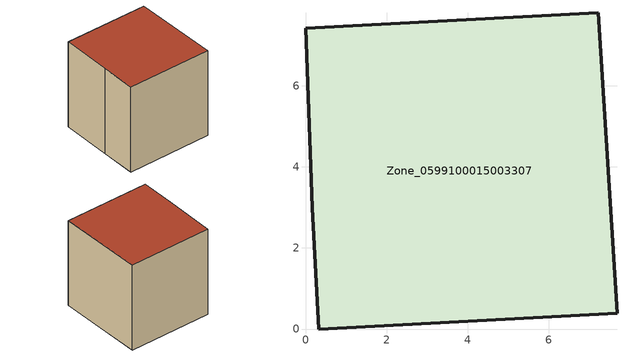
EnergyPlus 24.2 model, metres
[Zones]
Zone_0599100015003307
 floor ground (C_G): 7.23,7.8 7.69,0.39 0.32,0 0.17,3 0,7.43 z1
 wall outside (C_F): 0.17,3 0.32,0 7.69,0.39 7.23,7.8 0,7.43 0.17,3 z1:8.72
 roof outside (C_R): 7.69,0.39 7.23,7.8 0,7.43 0.17,3 0.32,0 z8.72
[BUILDING]
Pand.0599100015003307: North Axis=0; Terrain=City; Loads Convergence Tolerance Value=0.04; Temperature Convergence Tolerance Value=0.4; Solar Distribution=FullExterior; Maximum Number of Warmup Days=25; Minimum Number of Warmup Days=1
[Site:Location]
Rotterdam.The.Hague.AP_ZH_NLD Design_Conditions: Latitude=51.96; Longitude=4.45; Time Zone=1; Elevation=-4.5
[SITE:GROUNDTEMPERATURE:BUILDINGSURFACE]
18, 18, 18, 18, 18, 18, 18, 18, 18, 18, 18, 18
[MATERIAL] Thermal Absorptance=0.9; Solar Absorptance=0.7; Visible Absorptance=0.7
Name | Roughness | Thickness | Conductivity | Density | Specific Heat
G.TC.1946-1964 | MediumSmooth | 0.15 | 1 | 540 | 1210
F.TC.1946-1964 | Rough | 0.3 | 0.857143 | 1920 | 840
R.TC.1946-1964 | MediumRough | 0.2 | 0.235294 | 1500 | 1000
[CONSTRUCTION]
C_G: G.TC.1946-1964
C_F: F.TC.1946-1964
C_R: R.TC.1946-1964
[ZONE]
Zone_0599100015003307: Type=1; Multiplier=1; Ceiling Height=Autocalculate; Volume=Autocalculate; Floor Area=autocalculate; Part of Total Floor Area=Yes
[ZONEINFILTRATION:DESIGNFLOWRATE]
Infil_Zone_0599100015003307: Zone or ZoneList or Space or SpaceList=Zone_0599100015003307; Schedule=AlwaysOn; Design Flow Rate Calculation Method=Flow/Area; Flow Rate per Floor Area=0.003; Constant Term Coefficient=1; Temperature Term Coefficient=0; Velocity Term Coefficient=0; Velocity Squared Term Coefficient=0
[HVACTEMPLATE:ZONE:IDEALLOADSAIRSYSTEM]
Zone_0599100015003307: Maximum Heating Supply Air Temperature=50; Minimum Cooling Supply Air Temperature=13; Maximum Heating Supply Air Humidity Ratio=0.0156; Minimum Cooling Supply Air Humidity Ratio=0.0077; Heating Limit=NoLimit; Cooling Limit=NoLimit; Dehumidification Control Type=ConstantSensibleHeatRatio; Cooling Sensible Heat Ratio=0.7; Dehumidification Setpoint=60; Humidification Control Type=None; Humidification Setpoint=30; Outdoor Air Method=None; Outdoor Air Flow Rate per Person=0.00944; Outdoor Air Flow Rate per Zone Floor Area=0; Outdoor Air Flow Rate per Zone=0; Demand Controlled Ventilation Type=None; Outdoor Air Economizer Type=NoEconomizer; Heat Recovery Type=None; Sensible Heat Recovery Effectiveness=0.7; Latent Heat Recovery Effectiveness=0.65
[ZONECONTROL:THERMOSTAT]
ThermostatControl_Zone_0599100015003307: Zone or ZoneList=Zone_0599100015003307; Control Type Schedule=DualSetpointControlType; Control 1=Thermostat_Zone_0599100015003307; Temperature Difference Between Cutout And Setpoint=0
[THERMOSTATSETPOINT:DUALSETPOINT]
Thermostat_Zone_0599100015003307: Heating Setpoint Temperature Schedule=HeatingSetpoint_Zone_0599100015003307; Cooling Setpoint Temperature Schedule=CoolingSetpoint_Zone_0599100015003307
[SCHEDULE:COMPACT]
HeatingSetpoint_Zone_0599100015003307: Through: 12/31, For: AllDays, Until: 24:00, 21
CoolingSetpoint_Zone_0599100015003307: Through: 12/31, For: AllDays, Until: 24:00, 24
DualSetpointControlType: Through: 12/31, For: AllDays, Until: 24:00, 4
AlwaysOn: Through: 12/31, For: AllDays, Until: 24:00, 1
